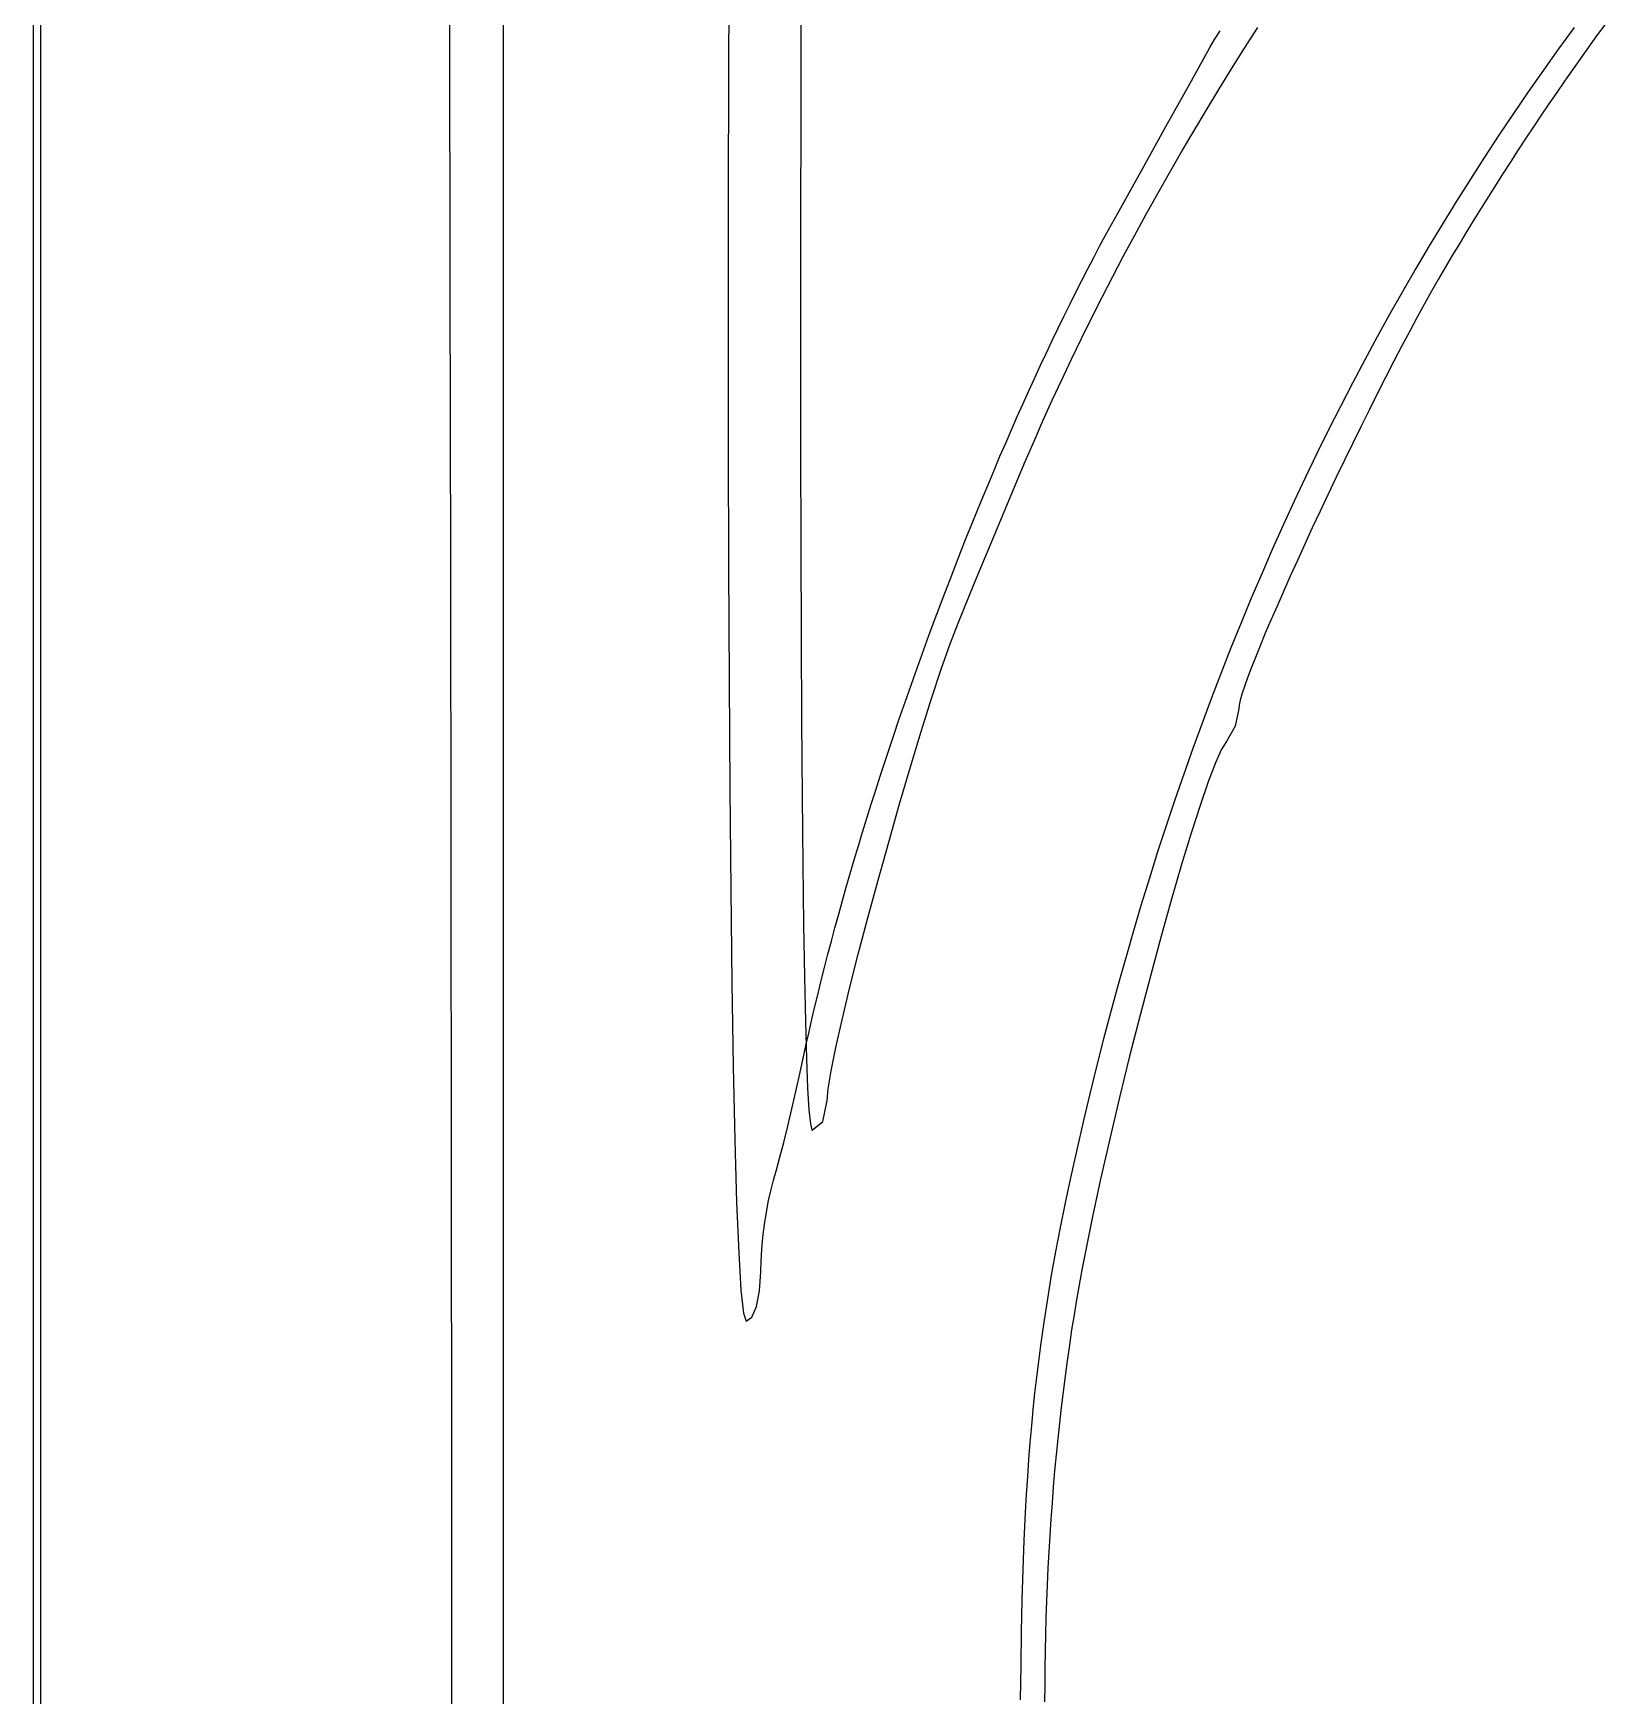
# Model space of a CAD drawing. Header units: inches. Extents: x -4 to 338, y -3 to 155.
# Drawn here: x 8.257 to 10.199, y 10.632 to 12.687 of the extents above; entities that cross this region are included whole.
import ezdxf

# ---------------------------------------------------------------- set-up
doc = ezdxf.new("R2010")
doc.units = ezdxf.units.IN
doc.layers.add('Bottom Overlay', color=54, linetype='Continuous')
doc.layers.add('Top Overlay', color=2, linetype='Continuous')

# ---------------------------------------------------------------- blocks, each defined once
blk = doc.blocks.new('IMPORTED_IMAGE_B_1')
at = {"layer": 'Bottom Overlay'}
for p, q in [((5.0954, -6.1228), (5.0954, -13.3007)), ((5.6766, -10.0738), (5.6766, -6.1228)), ((6.044, -7.8224), (6.0437, -7.982)), ((6.5922, -7.9099), (6.6085, -7.8843)), ((7.0371, -7.8809), (7.0271, -7.8947)), ((6.5761, -7.9355), (6.5922, -7.9099)), ((6.5922, -7.9099), (6.5922, -7.9099)), ((7.0171, -7.9086), (7.0072, -7.9225)), ((7.0271, -7.8947), (7.0171, -7.9086)), ((7.0171, -7.9086), (7.0171, -7.9086)), ((7.0271, -7.8947), (7.0271, -7.8947)), ((7.0072, -7.9225), (6.9973, -7.9365)), ((7.0072, -7.9225), (7.0072, -7.9225)), ((6.5603, -7.9611), (6.5761, -7.9355)), ((6.5761, -7.9355), (6.5761, -7.9355)), ((6.9876, -7.9505), (6.9778, -7.9646)), ((6.9973, -7.9365), (6.9876, -7.9505)), ((6.9876, -7.9505), (6.9876, -7.9505)), ((6.9973, -7.9365), (6.9973, -7.9365)), ((6.5447, -7.9868), (6.5603, -7.9611)), ((6.5603, -7.9611), (6.5603, -7.9611)), ((6.9778, -7.9646), (6.9682, -7.9787)), ((6.9778, -7.9646), (6.9778, -7.9646)), ((6.0437, -7.982), (6.0435, -8.1323)), ((6.0437, -7.982), (6.0437, -7.982)), ((6.5294, -8.0125), (6.5447, -7.9868)), ((6.5447, -7.9868), (6.5447, -7.9868)), ((6.9586, -7.9928), (6.9491, -8.007)), ((6.9682, -7.9787), (6.9586, -7.9928)), ((6.9586, -7.9928), (6.9586, -7.9928)), ((6.9682, -7.9787), (6.9682, -7.9787)), ((6.5143, -8.0382), (6.5294, -8.0125)), ((6.5294, -8.0125), (6.5294, -8.0125)), ((6.9491, -8.007), (6.9396, -8.0213)), ((6.9491, -8.007), (6.9491, -8.007)), ((6.9396, -8.0213), (6.9303, -8.0356)), ((6.9396, -8.0213), (6.9396, -8.0213)), ((6.4994, -8.0639), (6.5143, -8.0382)), ((6.5143, -8.0382), (6.5143, -8.0382)), ((6.9209, -8.0499), (6.9117, -8.0643)), ((6.9303, -8.0356), (6.9209, -8.0499)), ((6.9209, -8.0499), (6.9209, -8.0499)), ((6.9303, -8.0356), (6.9303, -8.0356)), ((6.4849, -8.0896), (6.4994, -8.0639)), ((6.4994, -8.0639), (6.4994, -8.0639)), ((6.9117, -8.0643), (6.9025, -8.0787)), ((6.9117, -8.0643), (6.9117, -8.0643)), ((6.4705, -8.1153), (6.4849, -8.0896)), ((6.4849, -8.0896), (6.4849, -8.0896)), ((6.8934, -8.0932), (6.8843, -8.1077)), ((6.9025, -8.0787), (6.8934, -8.0932)), ((6.8934, -8.0932), (6.8934, -8.0932)), ((6.9025, -8.0787), (6.9025, -8.0787)), ((6.4565, -8.141), (6.4705, -8.1153)), ((6.4705, -8.1153), (6.4705, -8.1153)), ((6.8843, -8.1077), (6.8754, -8.1223)), ((6.8843, -8.1077), (6.8843, -8.1077)), ((6.0435, -8.1323), (6.0435, -8.1323)), ((6.0435, -8.1323), (6.0435, -8.2731)), ((6.8664, -8.1369), (6.8576, -8.1516)), ((6.8754, -8.1223), (6.8664, -8.1369)), ((6.8664, -8.1369), (6.8664, -8.1369)), ((6.8754, -8.1223), (6.8754, -8.1223)), ((6.4427, -8.1667), (6.4565, -8.141)), ((6.4565, -8.141), (6.4565, -8.141)), ((6.8576, -8.1516), (6.8488, -8.1663)), ((6.8576, -8.1516), (6.8576, -8.1516)), ((6.4292, -8.1923), (6.4427, -8.1667)), ((6.4427, -8.1667), (6.4427, -8.1667)), ((6.8488, -8.1663), (6.8401, -8.181)), ((6.8488, -8.1663), (6.8488, -8.1663)), ((6.416, -8.2179), (6.4292, -8.1923)), ((6.4292, -8.1923), (6.4292, -8.1923)), ((6.8315, -8.1958), (6.8232, -8.2103)), ((6.8401, -8.181), (6.8315, -8.1958)), ((6.8315, -8.1958), (6.8315, -8.1958)), ((6.8401, -8.181), (6.8401, -8.181)), ((6.4031, -8.2435), (6.416, -8.2179)), ((6.416, -8.2179), (6.416, -8.2179)), ((6.8232, -8.2103), (6.8145, -8.2258)), ((6.8232, -8.2103), (6.8232, -8.2103)), ((6.8145, -8.2258), (6.8054, -8.2424)), ((6.8145, -8.2258), (6.8145, -8.2258)), ((6.3904, -8.269), (6.4031, -8.2435)), ((6.4031, -8.2435), (6.4031, -8.2435)), ((6.7961, -8.2597), (6.7865, -8.2779)), ((6.8054, -8.2424), (6.7961, -8.2597)), ((6.7961, -8.2597), (6.7961, -8.2597)), ((6.8054, -8.2424), (6.8054, -8.2424)), ((6.0435, -8.2731), (6.0435, -8.2731)), ((6.0435, -8.2731), (6.0436, -8.4044)), ((6.3781, -8.2945), (6.3904, -8.269)), ((6.3904, -8.269), (6.3904, -8.269)), ((6.7865, -8.2779), (6.7766, -8.2968)), ((6.7865, -8.2779), (6.7865, -8.2779)), ((6.3661, -8.3199), (6.3781, -8.2945)), ((6.3781, -8.2945), (6.3781, -8.2945)), ((6.7766, -8.2968), (6.7666, -8.3162)), ((6.7766, -8.2968), (6.7766, -8.2968)), ((6.3544, -8.3452), (6.3661, -8.3199)), ((6.3661, -8.3199), (6.3661, -8.3199)), ((6.7666, -8.3162), (6.7565, -8.3362)), ((6.7666, -8.3162), (6.7666, -8.3162)), ((6.7565, -8.3362), (6.7463, -8.3566)), ((6.7565, -8.3362), (6.7565, -8.3362)), ((6.343, -8.3705), (6.3544, -8.3452)), ((6.3544, -8.3452), (6.3544, -8.3452)), ((6.7463, -8.3566), (6.736, -8.3772)), ((6.7463, -8.3566), (6.7463, -8.3566)), ((6.332, -8.3957), (6.343, -8.3705)), ((6.343, -8.3705), (6.343, -8.3705)), ((6.736, -8.3772), (6.7257, -8.3982)), ((6.736, -8.3772), (6.736, -8.3772)), ((6.0436, -8.4044), (6.0436, -8.4044)), ((6.0436, -8.4044), (6.0438, -8.5263)), ((6.3212, -8.4208), (6.332, -8.3957)), ((6.332, -8.3957), (6.332, -8.3957)), ((6.7257, -8.3982), (6.7155, -8.4192)), ((6.7257, -8.3982), (6.7257, -8.3982)), ((6.2992, -8.4732), (6.3212, -8.4208)), ((6.3212, -8.4208), (6.3212, -8.4208)), ((6.7155, -8.4192), (6.7053, -8.4403)), ((6.7155, -8.4192), (6.7155, -8.4192)), ((6.7053, -8.4403), (6.6953, -8.4613)), ((6.7053, -8.4403), (6.7053, -8.4403)), ((6.6953, -8.4613), (6.6854, -8.4822)), ((6.6953, -8.4613), (6.6953, -8.4613)), ((6.2786, -8.5226), (6.2992, -8.4732)), ((6.2992, -8.4732), (6.2992, -8.4732)), ((6.6854, -8.4822), (6.6758, -8.5029)), ((6.6854, -8.4822), (6.6854, -8.4822)), ((6.6758, -8.5029), (6.6664, -8.5232)), ((6.6758, -8.5029), (6.6758, -8.5029)), ((6.0438, -8.5263), (6.0438, -8.5263)), ((6.0438, -8.5263), (6.0442, -8.6387)), ((6.2585, -8.571), (6.2786, -8.5226)), ((6.2786, -8.5226), (6.2786, -8.5226)), ((6.6664, -8.5232), (6.6573, -8.5432)), ((6.6664, -8.5232), (6.6664, -8.5232)), ((6.6573, -8.5432), (6.6485, -8.5626)), ((6.6573, -8.5432), (6.6573, -8.5432)), ((6.6485, -8.5626), (6.6401, -8.5814)), ((6.6485, -8.5626), (6.6485, -8.5626)), ((6.2382, -8.6206), (6.2585, -8.571)), ((6.2585, -8.571), (6.2585, -8.571)), ((6.6401, -8.5814), (6.6322, -8.5995)), ((6.6401, -8.5814), (6.6401, -8.5814)), ((6.6322, -8.5995), (6.6247, -8.6168)), ((6.6322, -8.5995), (6.6322, -8.5995)), ((6.2285, -8.6461), (6.2382, -8.6206)), ((6.2382, -8.6206), (6.2382, -8.6206)), ((6.6247, -8.6168), (6.6177, -8.6332)), ((6.6247, -8.6168), (6.6247, -8.6168)), ((6.0442, -8.6387), (6.0442, -8.6387)), ((6.0442, -8.6387), (6.0447, -8.7416)), ((6.2174, -8.6775), (6.2285, -8.6461)), ((6.2285, -8.6461), (6.2285, -8.6461)), ((6.6113, -8.6487), (6.6054, -8.6631)), ((6.6177, -8.6332), (6.6113, -8.6487)), ((6.6113, -8.6487), (6.6113, -8.6487)), ((6.6177, -8.6332), (6.6177, -8.6332)), ((6.6054, -8.6631), (6.6002, -8.6764)), ((6.6054, -8.6631), (6.6054, -8.6631)), ((6.2054, -8.714), (6.2174, -8.6775)), ((6.2174, -8.6775), (6.2174, -8.6775)), ((6.5957, -8.6884), (6.5919, -8.6991)), ((6.6002, -8.6764), (6.5957, -8.6884)), ((6.5957, -8.6884), (6.5957, -8.6884)), ((6.6002, -8.6764), (6.6002, -8.6764)), ((6.5889, -8.7083), (6.5867, -8.716)), ((6.5919, -8.6991), (6.5889, -8.7083)), ((6.5889, -8.7083), (6.5889, -8.7083)), ((6.5919, -8.6991), (6.5919, -8.6991)), ((6.1926, -8.7546), (6.2054, -8.714)), ((6.2054, -8.714), (6.2054, -8.714)), ((6.5849, -8.7265), (6.5804, -8.7478)), ((6.5854, -8.7221), (6.5849, -8.7265)), ((6.5849, -8.7265), (6.5849, -8.7265)), ((6.5867, -8.716), (6.5854, -8.7221)), ((6.5854, -8.7221), (6.5854, -8.7221)), ((6.5867, -8.716), (6.5867, -8.716)), ((6.0447, -8.7416), (6.0447, -8.7416)), ((6.0447, -8.7416), (6.0454, -8.835)), ((6.5804, -8.7478), (6.5696, -8.7668)), ((6.5804, -8.7478), (6.5804, -8.7478)), ((6.1793, -8.7983), (6.1926, -8.7546)), ((6.1926, -8.7546), (6.1926, -8.7546)), ((6.5696, -8.7668), (6.5636, -8.7765)), ((6.5696, -8.7668), (6.5696, -8.7668)), ((6.5561, -8.7933), (6.5472, -8.8167)), ((6.5636, -8.7765), (6.5561, -8.7933)), ((6.5561, -8.7933), (6.5561, -8.7933)), ((6.5636, -8.7765), (6.5636, -8.7765)), ((6.1658, -8.8441), (6.1793, -8.7983)), ((6.1793, -8.7983), (6.1793, -8.7983)), ((6.0454, -8.835), (6.0454, -8.835)), ((6.0454, -8.835), (6.0462, -8.9189)), ((6.5472, -8.8167), (6.5372, -8.8459)), ((6.5472, -8.8167), (6.5472, -8.8167)), ((6.1524, -8.8912), (6.1658, -8.8441)), ((6.1658, -8.8441), (6.1658, -8.8441)), ((6.5372, -8.8459), (6.5261, -8.8803)), ((6.5372, -8.8459), (6.5372, -8.8459)), ((6.1392, -8.9385), (6.1524, -8.8912)), ((6.1524, -8.8912), (6.1524, -8.8912)), ((6.5261, -8.8803), (6.5143, -8.9191)), ((6.5261, -8.8803), (6.5261, -8.8803)), ((6.0462, -8.9189), (6.0462, -8.9189)), ((6.0462, -8.9189), (6.0471, -8.9933)), ((6.1266, -8.9851), (6.1392, -8.9385)), ((6.1392, -8.9385), (6.1392, -8.9385)), ((6.5143, -8.9191), (6.5019, -8.9617)), ((6.5143, -8.9191), (6.5143, -8.9191)), ((6.5019, -8.9617), (6.4891, -9.0074)), ((6.5019, -8.9617), (6.5019, -8.9617)), ((6.0471, -8.9933), (6.0471, -8.9933)), ((6.0471, -8.9933), (6.0482, -9.0582)), ((6.1148, -9.03), (6.1266, -8.9851)), ((6.1266, -8.9851), (6.1266, -8.9851)), ((6.4891, -9.0074), (6.4761, -9.0554)), ((6.4891, -9.0074), (6.4891, -9.0074)), ((6.1041, -9.0723), (6.1148, -9.03)), ((6.1148, -9.03), (6.1148, -9.03)), ((6.0482, -9.0582), (6.0482, -9.0582)), ((6.0482, -9.0582), (6.0494, -9.1135)), ((6.4761, -9.0554), (6.463, -9.1052)), ((6.4761, -9.0554), (6.4761, -9.0554)), ((6.0948, -9.111), (6.1041, -9.0723)), ((6.1041, -9.0723), (6.1041, -9.0723)), ((6.0494, -9.1135), (6.0494, -9.1135)), ((6.0494, -9.1135), (6.0507, -9.1593)), ((6.0871, -9.1452), (6.0948, -9.111)), ((6.0948, -9.111), (6.0948, -9.111)), ((6.463, -9.1052), (6.4501, -9.1561)), ((6.463, -9.1052), (6.463, -9.1052)), ((6.0507, -9.1593), (6.0507, -9.1593)), ((6.0507, -9.1593), (6.0522, -9.1956)), ((6.0813, -9.1739), (6.0871, -9.1452)), ((6.0871, -9.1452), (6.0871, -9.1452)), ((6.4501, -9.1561), (6.4375, -9.2072)), ((6.4501, -9.1561), (6.4501, -9.1561)), ((6.0776, -9.1961), (6.0813, -9.1739)), ((6.0813, -9.1739), (6.0813, -9.1739)), ((6.0522, -9.1956), (6.0522, -9.1956)), ((6.0522, -9.1956), (6.0538, -9.2222)), ((6.0763, -9.2109), (6.0776, -9.1961)), ((6.0776, -9.1961), (6.0776, -9.1961)), ((6.0538, -9.2222), (6.0538, -9.2222)), ((6.0538, -9.2222), (6.0556, -9.2394)), ((6.0709, -9.2366), (6.0763, -9.2109)), ((6.0763, -9.2109), (6.0763, -9.2109)), ((6.4375, -9.2072), (6.4255, -9.2581)), ((6.4375, -9.2072), (6.4375, -9.2072)), ((6.0556, -9.2394), (6.0556, -9.2394)), ((6.0556, -9.2394), (6.0575, -9.2469)), ((6.0575, -9.2469), (6.0575, -9.2469)), ((6.0575, -9.2469), (6.058, -9.2473)), ((6.058, -9.2473), (6.0709, -9.2366)), ((6.058, -9.2473), (6.058, -9.2473)), ((6.0709, -9.2366), (6.0709, -9.2366)), ((6.4255, -9.2581), (6.4142, -9.3079)), ((6.4255, -9.2581), (6.4255, -9.2581)), ((6.4142, -9.3079), (6.4038, -9.356)), ((6.4142, -9.3079), (6.4142, -9.3079)), ((6.4038, -9.356), (6.3946, -9.4017)), ((6.4038, -9.356), (6.4038, -9.356)), ((6.3946, -9.4017), (6.3911, -9.42)), ((6.3946, -9.4017), (6.3946, -9.4017)), ((6.3911, -9.42), (6.3877, -9.4384)), ((6.3911, -9.42), (6.3911, -9.42)), ((6.3877, -9.4384), (6.3845, -9.457)), ((6.3877, -9.4384), (6.3877, -9.4384)), ((6.3845, -9.457), (6.3814, -9.4756)), ((6.3845, -9.457), (6.3845, -9.457)), ((6.3814, -9.4756), (6.3784, -9.4944)), ((6.3814, -9.4756), (6.3814, -9.4756)), ((6.3756, -9.5133), (6.3728, -9.5324)), ((6.3784, -9.4944), (6.3756, -9.5133)), ((6.3756, -9.5133), (6.3756, -9.5133)), ((6.3784, -9.4944), (6.3784, -9.4944)), ((6.3728, -9.5324), (6.3703, -9.5515)), ((6.3728, -9.5324), (6.3728, -9.5324)), ((6.3703, -9.5515), (6.3678, -9.5708)), ((6.3703, -9.5515), (6.3703, -9.5515)), ((6.3678, -9.5708), (6.3655, -9.5901)), ((6.3678, -9.5708), (6.3678, -9.5708)), ((6.3655, -9.5901), (6.3633, -9.6096)), ((6.3655, -9.5901), (6.3655, -9.5901)), ((6.3633, -9.6096), (6.3612, -9.6291)), ((6.3633, -9.6096), (6.3633, -9.6096)), ((6.3612, -9.6291), (6.3593, -9.6488)), ((6.3612, -9.6291), (6.3612, -9.6291)), ((6.3593, -9.6488), (6.3574, -9.6686)), ((6.3593, -9.6488), (6.3593, -9.6488)), ((6.3574, -9.6686), (6.3558, -9.6884)), ((6.3574, -9.6686), (6.3574, -9.6686)), ((6.3558, -9.6884), (6.3542, -9.7083)), ((6.3558, -9.6884), (6.3558, -9.6884)), ((6.3542, -9.7083), (6.3527, -9.7284)), ((6.3542, -9.7083), (6.3542, -9.7083)), ((6.3527, -9.7284), (6.3514, -9.7485)), ((6.3527, -9.7284), (6.3527, -9.7284)), ((6.3514, -9.7485), (6.3502, -9.7687)), ((6.3514, -9.7485), (6.3514, -9.7485)), ((6.3502, -9.7687), (6.3492, -9.789)), ((6.3502, -9.7687), (6.3502, -9.7687)), ((6.3492, -9.789), (6.3482, -9.8094)), ((6.3492, -9.789), (6.3492, -9.789)), ((6.3482, -9.8094), (6.3474, -9.8298)), ((6.3482, -9.8094), (6.3482, -9.8094)), ((6.3474, -9.8298), (6.3467, -9.8503)), ((6.3474, -9.8298), (6.3474, -9.8298)), ((6.3467, -9.8503), (6.3461, -9.8709)), ((6.3467, -9.8503), (6.3467, -9.8503)), ((6.3461, -9.8709), (6.3457, -9.8915)), ((6.3461, -9.8709), (6.3461, -9.8709)), ((6.3457, -9.8915), (6.3453, -9.9123)), ((6.3457, -9.8915), (6.3457, -9.8915)), ((6.3453, -9.9123), (6.3451, -9.933)), ((6.3453, -9.9123), (6.3453, -9.9123)), ((6.3451, -9.933), (6.345, -9.9539)), ((6.3451, -9.933), (6.3451, -9.933))]:
    blk.add_line(p, q, dxfattribs=at)
blk = doc.blocks.new('IMPORTED_IMAGE_B_2')
at = {"layer": 'Top Overlay'}
for p, q in [((5.1042, -6.6741), (5.1042, -10.3656)), ((5.955, -7.7767), (5.9544, -7.9366)), ((5.6107, -8.2014), (5.6099, -7.8744)), ((6.5551, -7.8994), (6.5621, -7.8883)), ((6.9992, -7.8844), (6.9801, -7.9107)), ((6.5445, -7.9174), (6.5492, -7.9091)), ((6.5492, -7.9091), (6.5551, -7.8994)), ((6.5492, -7.9091), (6.5492, -7.9091)), ((6.5551, -7.8994), (6.5551, -7.8994)), ((6.9801, -7.9107), (6.9613, -7.9372)), ((6.9801, -7.9107), (6.9801, -7.9107)), ((6.5243, -7.9538), (6.5445, -7.9174)), ((6.5445, -7.9174), (6.5445, -7.9174)), ((5.9544, -7.9366), (5.9541, -8.0952)), ((5.9544, -7.9366), (5.9544, -7.9366)), ((6.9613, -7.9372), (6.9427, -7.9638)), ((6.9613, -7.9372), (6.9613, -7.9372)), ((6.497, -8.0031), (6.5243, -7.9538)), ((6.5243, -7.9538), (6.5243, -7.9538)), ((6.9427, -7.9638), (6.9244, -7.9905)), ((6.9427, -7.9638), (6.9427, -7.9638)), ((6.9244, -7.9905), (6.9064, -8.0175)), ((6.9244, -7.9905), (6.9244, -7.9905)), ((6.466, -8.0589), (6.497, -8.0031)), ((6.497, -8.0031), (6.497, -8.0031)), ((6.9064, -8.0175), (6.8887, -8.0445)), ((6.9064, -8.0175), (6.9064, -8.0175)), ((6.8887, -8.0445), (6.8712, -8.0718)), ((6.8887, -8.0445), (6.8887, -8.0445)), ((6.4349, -8.1146), (6.466, -8.0589)), ((6.466, -8.0589), (6.466, -8.0589)), ((6.8712, -8.0718), (6.8539, -8.0991)), ((6.8712, -8.0718), (6.8712, -8.0718)), ((5.9541, -8.0952), (5.9541, -8.0952)), ((5.9541, -8.0952), (5.9541, -8.2513)), ((6.4276, -8.1278), (6.4349, -8.1146)), ((6.4349, -8.1146), (6.4349, -8.1146)), ((6.8539, -8.0991), (6.837, -8.1267)), ((6.8539, -8.0991), (6.8539, -8.0991)), ((6.4203, -8.1412), (6.4276, -8.1278)), ((6.4276, -8.1278), (6.4276, -8.1278)), ((6.837, -8.1267), (6.8203, -8.1544)), ((6.837, -8.1267), (6.837, -8.1267)), ((6.4057, -8.1687), (6.413, -8.1548)), ((6.413, -8.1548), (6.4203, -8.1412)), ((6.413, -8.1548), (6.413, -8.1548)), ((6.4203, -8.1412), (6.4203, -8.1412)), ((6.8203, -8.1544), (6.8038, -8.1822)), ((6.8203, -8.1544), (6.8203, -8.1544)), ((6.3983, -8.1827), (6.4057, -8.1687)), ((6.4057, -8.1687), (6.4057, -8.1687)), ((6.3837, -8.2114), (6.391, -8.197)), ((6.391, -8.197), (6.3983, -8.1827)), ((6.391, -8.197), (6.391, -8.197)), ((6.3983, -8.1827), (6.3983, -8.1827)), ((6.8038, -8.1822), (6.7876, -8.2102)), ((6.8038, -8.1822), (6.8038, -8.1822)), ((5.6113, -8.5476), (5.6107, -8.2014)), ((5.6107, -8.2014), (5.6107, -8.2014)), ((6.3764, -8.2261), (6.3837, -8.2114)), ((6.3837, -8.2114), (6.3837, -8.2114)), ((6.7876, -8.2102), (6.7717, -8.2384)), ((6.7876, -8.2102), (6.7876, -8.2102)), ((6.3691, -8.2409), (6.3764, -8.2261)), ((6.3764, -8.2261), (6.3764, -8.2261)), ((6.7717, -8.2384), (6.756, -8.2667)), ((6.7717, -8.2384), (6.7717, -8.2384)), ((5.9541, -8.2513), (5.9541, -8.2513)), ((5.9541, -8.2513), (5.9542, -8.4037)), ((6.3545, -8.2711), (6.3618, -8.2559)), ((6.3618, -8.2559), (6.3691, -8.2409)), ((6.3618, -8.2559), (6.3618, -8.2559)), ((6.3691, -8.2409), (6.3691, -8.2409)), ((6.3472, -8.2864), (6.3545, -8.2711)), ((6.3545, -8.2711), (6.3545, -8.2711)), ((6.756, -8.2667), (6.7406, -8.2952)), ((6.756, -8.2667), (6.756, -8.2667)), ((6.3328, -8.3176), (6.34, -8.3019)), ((6.34, -8.3019), (6.3472, -8.2864)), ((6.34, -8.3019), (6.34, -8.3019)), ((6.3472, -8.2864), (6.3472, -8.2864)), ((6.7406, -8.2952), (6.7255, -8.3239)), ((6.7406, -8.2952), (6.7406, -8.2952)), ((6.3256, -8.3334), (6.3328, -8.3176)), ((6.3328, -8.3176), (6.3328, -8.3176)), ((6.3184, -8.3493), (6.3256, -8.3334)), ((6.3256, -8.3334), (6.3256, -8.3334)), ((6.7255, -8.3239), (6.7106, -8.3528)), ((6.7255, -8.3239), (6.7255, -8.3239)), ((6.3112, -8.3654), (6.3184, -8.3493)), ((6.3184, -8.3493), (6.3184, -8.3493)), ((6.7106, -8.3528), (6.6959, -8.3818)), ((6.7106, -8.3528), (6.7106, -8.3528)), ((6.297, -8.398), (6.3041, -8.3816)), ((6.3041, -8.3816), (6.3112, -8.3654)), ((6.3041, -8.3816), (6.3041, -8.3816)), ((6.3112, -8.3654), (6.3112, -8.3654)), ((6.6959, -8.3818), (6.6815, -8.411)), ((6.6959, -8.3818), (6.6959, -8.3818)), ((5.9542, -8.4037), (5.9542, -8.4037)), ((5.9542, -8.4037), (5.9546, -8.551)), ((6.2899, -8.4144), (6.297, -8.398)), ((6.297, -8.398), (6.297, -8.398)), ((6.2829, -8.4309), (6.2899, -8.4144)), ((6.2899, -8.4144), (6.2899, -8.4144)), ((6.6815, -8.411), (6.6674, -8.4404)), ((6.6815, -8.411), (6.6815, -8.411)), ((6.2759, -8.4476), (6.2829, -8.4309)), ((6.2829, -8.4309), (6.2829, -8.4309)), ((6.6674, -8.4404), (6.6535, -8.4699)), ((6.6674, -8.4404), (6.6674, -8.4404)), ((6.262, -8.4812), (6.2689, -8.4643)), ((6.2689, -8.4643), (6.2759, -8.4476)), ((6.2689, -8.4643), (6.2689, -8.4643)), ((6.2759, -8.4476), (6.2759, -8.4476)), ((6.2552, -8.4981), (6.262, -8.4812)), ((6.262, -8.4812), (6.262, -8.4812)), ((6.6535, -8.4699), (6.6398, -8.4996)), ((6.6535, -8.4699), (6.6535, -8.4699)), ((6.2483, -8.5151), (6.2552, -8.4981)), ((6.2552, -8.4981), (6.2552, -8.4981)), ((6.6398, -8.4996), (6.6264, -8.5295)), ((6.6398, -8.4996), (6.6398, -8.4996)), ((6.2416, -8.5322), (6.2483, -8.5151)), ((6.2483, -8.5151), (6.2483, -8.5151)), ((5.6118, -8.911), (5.6113, -8.5476)), ((5.6113, -8.5476), (5.6113, -8.5476)), ((6.2349, -8.5493), (6.2416, -8.5322)), ((6.2416, -8.5322), (6.2416, -8.5322)), ((6.6264, -8.5295), (6.6133, -8.5596)), ((6.6264, -8.5295), (6.6264, -8.5295)), ((5.9546, -8.551), (5.9546, -8.551)), ((5.9546, -8.551), (5.9552, -8.692)), ((6.2216, -8.5838), (6.2282, -8.5665)), ((6.2282, -8.5665), (6.2349, -8.5493)), ((6.2282, -8.5665), (6.2282, -8.5665)), ((6.2349, -8.5493), (6.2349, -8.5493)), ((6.6133, -8.5596), (6.6004, -8.5899)), ((6.6133, -8.5596), (6.6133, -8.5596)), ((6.215, -8.6011), (6.2216, -8.5838)), ((6.2216, -8.5838), (6.2216, -8.5838)), ((6.6004, -8.5899), (6.5877, -8.6204)), ((6.6004, -8.5899), (6.6004, -8.5899)), ((6.2085, -8.6184), (6.215, -8.6011)), ((6.215, -8.6011), (6.215, -8.6011)), ((6.2021, -8.6358), (6.2085, -8.6184)), ((6.2085, -8.6184), (6.2085, -8.6184)), ((6.5877, -8.6204), (6.5753, -8.651)), ((6.5877, -8.6204), (6.5877, -8.6204)), ((6.1958, -8.6532), (6.2021, -8.6358)), ((6.2021, -8.6358), (6.2021, -8.6358)), ((6.5753, -8.651), (6.5631, -8.6819)), ((6.5753, -8.651), (6.5753, -8.651)), ((6.1833, -8.688), (6.1895, -8.6706)), ((6.1895, -8.6706), (6.1958, -8.6532)), ((6.1895, -8.6706), (6.1895, -8.6706)), ((6.1958, -8.6532), (6.1958, -8.6532)), ((5.9552, -8.692), (5.9552, -8.692)), ((5.9552, -8.692), (5.9561, -8.8255)), ((6.1771, -8.7054), (6.1833, -8.688)), ((6.1833, -8.688), (6.1833, -8.688)), ((6.5631, -8.6819), (6.5512, -8.7129)), ((6.5631, -8.6819), (6.5631, -8.6819)), ((6.171, -8.7229), (6.1771, -8.7054)), ((6.1771, -8.7054), (6.1771, -8.7054)), ((6.5512, -8.7129), (6.5395, -8.7441)), ((6.5512, -8.7129), (6.5512, -8.7129)), ((6.165, -8.7403), (6.171, -8.7229)), ((6.171, -8.7229), (6.171, -8.7229)), ((6.1591, -8.7577), (6.165, -8.7403)), ((6.165, -8.7403), (6.165, -8.7403)), ((6.5395, -8.7441), (6.5281, -8.7756)), ((6.5395, -8.7441), (6.5395, -8.7441)), ((6.1533, -8.7751), (6.1591, -8.7577)), ((6.1591, -8.7577), (6.1591, -8.7577)), ((6.1419, -8.8099), (6.1476, -8.7925)), ((6.1476, -8.7925), (6.1533, -8.7751)), ((6.1476, -8.7925), (6.1476, -8.7925)), ((6.1533, -8.7751), (6.1533, -8.7751)), ((6.5281, -8.7756), (6.5169, -8.8072)), ((6.5281, -8.7756), (6.5281, -8.7756)), ((6.1363, -8.8272), (6.1419, -8.8099)), ((6.1419, -8.8099), (6.1419, -8.8099)), ((6.5169, -8.8072), (6.5059, -8.839)), ((6.5169, -8.8072), (6.5169, -8.8072)), ((5.9561, -8.8255), (5.9561, -8.8255)), ((5.9561, -8.8255), (5.9573, -8.9503)), ((6.1308, -8.8445), (6.1363, -8.8272)), ((6.1363, -8.8272), (6.1363, -8.8272)), ((6.1255, -8.8617), (6.1308, -8.8445)), ((6.1308, -8.8445), (6.1308, -8.8445)), ((6.5059, -8.839), (6.4952, -8.871)), ((6.5059, -8.839), (6.5059, -8.839)), ((6.1202, -8.8789), (6.1255, -8.8617)), ((6.1255, -8.8617), (6.1255, -8.8617)), ((6.4952, -8.871), (6.4847, -8.9032)), ((6.4952, -8.871), (6.4952, -8.871)), ((6.1099, -8.9131), (6.115, -8.896)), ((6.115, -8.896), (6.1202, -8.8789)), ((6.115, -8.896), (6.115, -8.896)), ((6.1202, -8.8789), (6.1202, -8.8789)), ((5.6122, -9.2895), (5.6118, -8.911)), ((5.6118, -8.911), (5.6118, -8.911)), ((6.1049, -8.93), (6.1099, -8.9131)), ((6.1099, -8.9131), (6.1099, -8.9131)), ((6.4847, -8.9032), (6.4745, -8.9357)), ((6.4847, -8.9032), (6.4847, -8.9032)), ((6.1, -8.9469), (6.1049, -8.93)), ((6.1049, -8.93), (6.1049, -8.93)), ((6.4745, -8.9357), (6.4645, -8.9683)), ((6.4745, -8.9357), (6.4745, -8.9357)), ((5.9573, -8.9503), (5.9573, -8.9503)), ((5.9573, -8.9503), (5.9587, -9.0651)), ((6.0953, -8.9637), (6.1, -8.9469)), ((6.1, -8.9469), (6.1, -8.9469)), ((6.086, -8.9971), (6.0906, -8.9804)), ((6.0906, -8.9804), (6.0953, -8.9637)), ((6.0906, -8.9804), (6.0906, -8.9804)), ((6.0953, -8.9637), (6.0953, -8.9637)), ((6.4645, -8.9683), (6.4547, -9.0011)), ((6.4645, -8.9683), (6.4645, -8.9683)), ((6.0816, -9.0136), (6.086, -8.9971)), ((6.086, -8.9971), (6.086, -8.9971)), ((6.0773, -9.03), (6.0816, -9.0136)), ((6.0816, -9.0136), (6.0816, -9.0136)), ((6.4547, -9.0011), (6.4452, -9.0342)), ((6.4547, -9.0011), (6.4547, -9.0011)), ((6.0731, -9.0463), (6.0773, -9.03)), ((6.0773, -9.03), (6.0773, -9.03)), ((6.4452, -9.0342), (6.4359, -9.0675)), ((6.4452, -9.0342), (6.4452, -9.0342)), ((6.0651, -9.0785), (6.069, -9.0624)), ((6.069, -9.0624), (6.0731, -9.0463)), ((6.069, -9.0624), (6.069, -9.0624)), ((6.0731, -9.0463), (6.0731, -9.0463)), ((5.9587, -9.0651), (5.9587, -9.0651)), ((5.9587, -9.0651), (5.9603, -9.1686)), ((6.0612, -9.0944), (6.0651, -9.0785)), ((6.0651, -9.0785), (6.0651, -9.0785)), ((6.4359, -9.0675), (6.4268, -9.1009)), ((6.4359, -9.0675), (6.4359, -9.0675)), ((6.0575, -9.1101), (6.0612, -9.0944)), ((6.0612, -9.0944), (6.0612, -9.0944)), ((6.4268, -9.1009), (6.4179, -9.1346)), ((6.4268, -9.1009), (6.4268, -9.1009)), ((6.054, -9.1257), (6.0575, -9.1101)), ((6.0575, -9.1101), (6.0575, -9.1101)), ((6.0427, -9.1776), (6.0506, -9.1412)), ((6.0506, -9.1412), (6.054, -9.1257)), ((6.0506, -9.1412), (6.0506, -9.1412)), ((6.054, -9.1257), (6.054, -9.1257)), ((6.4179, -9.1346), (6.4093, -9.1685)), ((6.4179, -9.1346), (6.4179, -9.1346)), ((5.9603, -9.1686), (5.9603, -9.1686)), ((5.9603, -9.1686), (5.9623, -9.2596)), ((6.0378, -9.1994), (6.0427, -9.1776)), ((6.0427, -9.1776), (6.0427, -9.1776)), ((6.4093, -9.1685), (6.4009, -9.2026)), ((6.4093, -9.1685), (6.4093, -9.1685)), ((6.0327, -9.2212), (6.0378, -9.1994)), ((6.0378, -9.1994), (6.0378, -9.1994)), ((6.4009, -9.2026), (6.3928, -9.237)), ((6.4009, -9.2026), (6.4009, -9.2026)), ((6.0276, -9.2425), (6.0327, -9.2212)), ((6.0327, -9.2212), (6.0327, -9.2212)), ((6.0227, -9.2625), (6.0276, -9.2425)), ((6.0276, -9.2425), (6.0276, -9.2425)), ((6.3928, -9.237), (6.3848, -9.2715)), ((6.3928, -9.237), (6.3928, -9.237)), ((5.9623, -9.2596), (5.9623, -9.2596)), ((5.9623, -9.2596), (5.9645, -9.3368)), ((6.018, -9.2807), (6.0227, -9.2625)), ((6.0227, -9.2625), (6.0227, -9.2625)), ((6.0138, -9.2964), (6.018, -9.2807)), ((6.018, -9.2807), (6.018, -9.2807)), ((6.3848, -9.2715), (6.3771, -9.3063)), ((6.3848, -9.2715), (6.3848, -9.2715)), ((5.6124, -9.6811), (5.6122, -9.2895)), ((5.6122, -9.2895), (5.6122, -9.2895)), ((6.007, -9.3209), (6.0102, -9.309)), ((6.0102, -9.309), (6.0138, -9.2964)), ((6.0102, -9.309), (6.0102, -9.309)), ((6.0138, -9.2964), (6.0138, -9.2964)), ((6.3771, -9.3063), (6.3705, -9.3374)), ((6.3771, -9.3063), (6.3771, -9.3063)), ((6.004, -9.3343), (6.007, -9.3209)), ((6.007, -9.3209), (6.007, -9.3209)), ((5.9645, -9.3368), (5.9645, -9.3368)), ((5.9645, -9.3368), (5.967, -9.3991)), ((5.9989, -9.3641), (6.0013, -9.3489)), ((6.0013, -9.3489), (6.004, -9.3343)), ((6.0013, -9.3489), (6.0013, -9.3489)), ((6.004, -9.3343), (6.004, -9.3343)), ((6.3705, -9.3374), (6.3644, -9.3676)), ((6.3705, -9.3374), (6.3705, -9.3374)), ((5.997, -9.3796), (5.9989, -9.3641)), ((5.9989, -9.3641), (5.9989, -9.3641)), ((6.3644, -9.3676), (6.3586, -9.3974)), ((6.3644, -9.3676), (6.3644, -9.3676)), ((5.9955, -9.3948), (5.997, -9.3796)), ((5.997, -9.3796), (5.997, -9.3796)), ((5.967, -9.3991), (5.967, -9.3991)), ((5.967, -9.3991), (5.9697, -9.4451)), ((5.9943, -9.4226), (5.9946, -9.4093)), ((5.9946, -9.4093), (5.9955, -9.3948)), ((5.9946, -9.4093), (5.9946, -9.4093)), ((5.9955, -9.3948), (5.9955, -9.3948)), ((6.3586, -9.3974), (6.3533, -9.4267)), ((6.3586, -9.3974), (6.3586, -9.3974)), ((5.9928, -9.4462), (5.9943, -9.4226)), ((5.9943, -9.4226), (5.9943, -9.4226)), ((6.3533, -9.4267), (6.3484, -9.4558)), ((6.3533, -9.4267), (6.3533, -9.4267)), ((5.9697, -9.4451), (5.9697, -9.4451)), ((5.9697, -9.4451), (5.9728, -9.4736)), ((5.9889, -9.4655), (5.9928, -9.4462)), ((5.9928, -9.4462), (5.9928, -9.4462)), ((5.9728, -9.4736), (5.9728, -9.4736)), ((5.9728, -9.4736), (5.9761, -9.4834)), ((5.9832, -9.4786), (5.9889, -9.4655)), ((5.9889, -9.4655), (5.9889, -9.4655)), ((6.3484, -9.4558), (6.3439, -9.4847)), ((6.3484, -9.4558), (6.3484, -9.4558)), ((5.9761, -9.4834), (5.9832, -9.4786)), ((5.9761, -9.4834), (5.9761, -9.4834)), ((5.9832, -9.4786), (5.9832, -9.4786)), ((6.3439, -9.4847), (6.3398, -9.5137)), ((6.3439, -9.4847), (6.3439, -9.4847)), ((6.3398, -9.5137), (6.3373, -9.5332)), ((6.3398, -9.5137), (6.3398, -9.5137)), ((6.3373, -9.5332), (6.3349, -9.5528)), ((6.3373, -9.5332), (6.3373, -9.5332)), ((6.3349, -9.5528), (6.3327, -9.5726)), ((6.3349, -9.5528), (6.3349, -9.5528)), ((6.3327, -9.5726), (6.3306, -9.5926)), ((6.3327, -9.5726), (6.3327, -9.5726)), ((6.3306, -9.5926), (6.3287, -9.6128)), ((6.3306, -9.5926), (6.3306, -9.5926)), ((6.3287, -9.6128), (6.3269, -9.6335)), ((6.3287, -9.6128), (6.3287, -9.6128)), ((6.3269, -9.6335), (6.3252, -9.6544)), ((6.3269, -9.6335), (6.3269, -9.6335)), ((6.3252, -9.6544), (6.3237, -9.6758)), ((6.3252, -9.6544), (6.3252, -9.6544)), ((6.3237, -9.6758), (6.3224, -9.6977)), ((6.3237, -9.6758), (6.3237, -9.6758)), ((5.6125, -10.0838), (5.6124, -9.6811)), ((5.6124, -9.6811), (5.6124, -9.6811)), ((6.3224, -9.6977), (6.3211, -9.72)), ((6.3224, -9.6977), (6.3224, -9.6977)), ((6.3211, -9.72), (6.3195, -9.7546)), ((6.3211, -9.72), (6.3211, -9.72)), ((6.3195, -9.7546), (6.3181, -9.7906)), ((6.3195, -9.7546), (6.3195, -9.7546)), ((6.3181, -9.7906), (6.317, -9.8281)), ((6.3181, -9.7906), (6.3181, -9.7906)), ((6.317, -9.8281), (6.3161, -9.8674)), ((6.317, -9.8281), (6.317, -9.8281)), ((6.3161, -9.8674), (6.3155, -9.9085)), ((6.3161, -9.8674), (6.3161, -9.8674)), ((6.3155, -9.9085), (6.315, -9.9516)), ((6.3155, -9.9085), (6.3155, -9.9085))]:
    blk.add_line(p, q, dxfattribs=at)

msp = doc.modelspace()

# ---------------------------------------------------------------- block references
for name in ['IMPORTED_IMAGE_B_1', 'IMPORTED_IMAGE_B_2']:
    msp.add_blockref(name, (3.1621, 20.5787))

doc.saveas('drawing.dxf')
